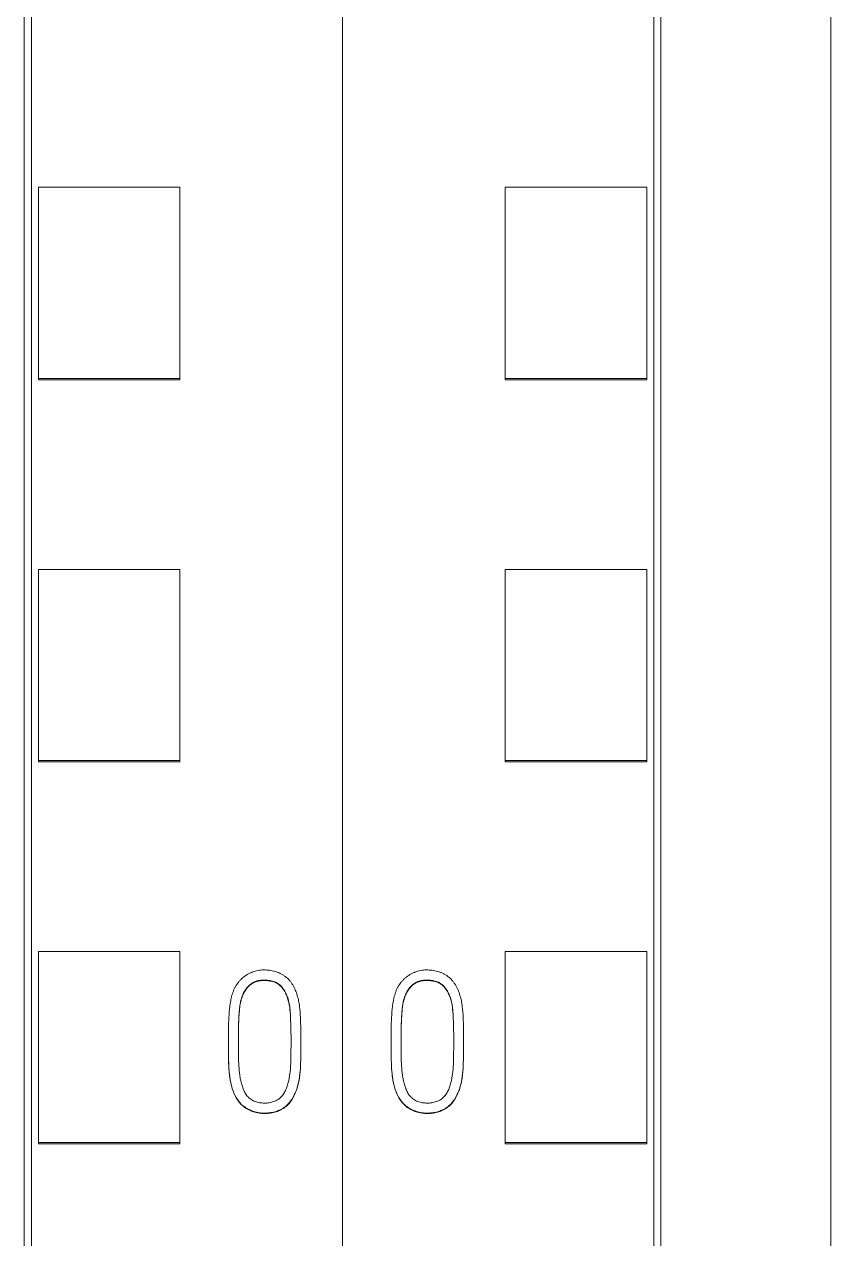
# Model space of a CAD drawing. Header units: millimetres. Extents: x 1359 to 3577, y 1336 to 3557.
# Drawn here: x 2641.47 to 2652.87, y 2979.56 to 2996.73 of the extents above; entities that cross this region are included whole.
import ezdxf

# ---------------------------------------------------------------- set-up
doc = ezdxf.new("R2010")
doc.units = ezdxf.units.MM
doc.layers.add('000-PI-Oprema', color=30, linetype='Continuous', lineweight=5)

msp = doc.modelspace()

# ---------------------------------------------------------------- linework, layer by layer
at = {"layer": '000-PI-Oprema', "color": 0, "linetype": 'ByBlock', "lineweight": 0}
for p, q in [((2645.971, 3041.237), (2645.971, 2927.819)), ((2645.971, 3041.237), (2645.971, 2927.819)), ((2641.571, 2930.141), (2641.571, 3038.956)), ((2650.371, 3038.956), (2650.371, 2930.141)), ((2641.671, 2991.727), (2641.671, 2994.429)), ((2641.671, 2994.429), (2643.671, 2994.429)), ((2643.671, 2991.727), (2643.671, 2994.429)), ((2648.271, 2991.727), (2648.271, 2994.429)), ((2650.271, 2994.429), (2648.271, 2994.429)), ((2650.271, 2991.727), (2650.271, 2994.429)), ((2641.671, 2991.727), (2643.671, 2991.727)), ((2641.671, 2991.706), (2641.671, 2991.727)), ((2641.671, 2991.706), (2643.671, 2991.706)), ((2643.671, 2991.706), (2643.671, 2991.727)), ((2648.271, 2991.706), (2648.271, 2991.727)), ((2650.271, 2991.727), (2648.271, 2991.727)), ((2650.271, 2991.706), (2648.271, 2991.706)), ((2650.271, 2991.706), (2650.271, 2991.727)), ((2641.671, 2986.325), (2641.671, 2989.027)), ((2641.671, 2989.027), (2643.671, 2989.027)), ((2643.671, 2986.325), (2643.671, 2989.027)), ((2648.271, 2986.325), (2648.271, 2989.027)), ((2650.271, 2989.027), (2648.271, 2989.027)), ((2650.271, 2986.325), (2650.271, 2989.027)), ((2641.671, 2986.306), (2641.671, 2986.325)), ((2641.671, 2986.325), (2643.671, 2986.325)), ((2641.671, 2986.306), (2643.671, 2986.306)), ((2643.671, 2986.306), (2643.671, 2986.325)), ((2648.271, 2986.306), (2648.271, 2986.325)), ((2650.271, 2986.325), (2648.271, 2986.325)), ((2650.271, 2986.306), (2648.271, 2986.306)), ((2650.271, 2986.306), (2650.271, 2986.325)), ((2641.671, 2980.924), (2641.671, 2983.625)), ((2641.671, 2983.625), (2643.671, 2983.625)), ((2643.671, 2980.924), (2643.671, 2983.625)), ((2648.271, 2980.924), (2648.271, 2983.625)), ((2650.271, 2983.625), (2648.271, 2983.625)), ((2650.271, 2980.924), (2650.271, 2983.625)), ((2644.357, 2982.364), (2644.357, 2982.358)), ((2645.38, 2982.316), (2645.38, 2982.322)), ((2646.657, 2982.364), (2646.657, 2982.358)), ((2647.68, 2982.316), (2647.68, 2982.322)), ((2641.671, 2980.906), (2641.671, 2980.924)), ((2641.671, 2980.924), (2643.671, 2980.924)), ((2641.671, 2980.906), (2643.671, 2980.906)), ((2643.671, 2980.906), (2643.671, 2980.924)), ((2648.271, 2980.906), (2648.271, 2980.924)), ((2650.271, 2980.924), (2648.271, 2980.924)), ((2650.271, 2980.906), (2648.271, 2980.906)), ((2650.271, 2980.906), (2650.271, 2980.924))]:
    msp.add_line(p, q, dxfattribs=at)
for points, knots in [([(2641.471, 2929.856), (2641.471, 2933.196), (2641.471, 2941.161), (2641.471, 2953.801), (2641.471, 2969.287), (2641.471, 2983.582), (2641.471, 2997.792), (2641.471, 3012.358), (2641.471, 3026.528), (2641.471, 3036.098), (2641.471, 3039.142)], [0, 0, 0, 0, 0.091483, 0.21812, 0.346206, 0.515858, 0.610111, 0.736264, 0.916066, 1, 1, 1, 1]), ([(2650.471, 3039.142), (2650.471, 3036.098), (2650.471, 3026.528), (2650.471, 3012.358), (2650.471, 2997.792), (2650.471, 2983.582), (2650.471, 2969.287), (2650.471, 2953.801), (2650.471, 2941.161), (2650.471, 2933.196), (2650.471, 2929.856)], [0, 0, 0, 0, 0.083934, 0.263736, 0.389889, 0.484142, 0.653794, 0.78188, 0.908517, 1, 1, 1, 1]), ([(2652.871, 3036.077), (2652.871, 3034.053), (2652.871, 3025.504), (2652.871, 3012.358), (2652.871, 2997.792), (2652.871, 2983.582), (2652.871, 2969.287), (2652.871, 2953.801), (2652.871, 2941.043), (2652.871, 2932.161), (2652.871, 2927.904), (2652.871, 2927.106)], [0, 0, 0, 0, 0.055935, 0.236292, 0.362833, 0.457376, 0.627551, 0.756032, 0.883059, 0.978086, 1, 1, 1, 1]), ([(2644.698, 2983.335), (2644.723, 2983.345), (2644.749, 2983.352), (2644.802, 2983.362), (2644.829, 2983.364), (2644.883, 2983.365), (2644.91, 2983.363), (2644.963, 2983.356), (2644.989, 2983.35), (2645.028, 2983.339), (2645.041, 2983.335), (2645.066, 2983.325), (2645.091, 2983.315), (2645.115, 2983.302), (2645.132, 2983.292), (2645.138, 2983.288), (2645.149, 2983.28), (2645.155, 2983.276), (2645.182, 2983.256), (2645.201, 2983.238), (2645.227, 2983.207), (2645.236, 2983.197), (2645.252, 2983.175), (2645.259, 2983.163), (2645.28, 2983.129), (2645.292, 2983.105), (2645.313, 2983.056), (2645.322, 2983.031), (2645.334, 2982.992), (2645.338, 2982.979), (2645.344, 2982.953), (2645.353, 2982.914), (2645.368, 2982.822), (2645.373, 2982.743), (2645.378, 2982.638), (2645.379, 2982.585), (2645.38, 2982.479), (2645.38, 2982.426), (2645.38, 2982.32), (2645.381, 2982.214), (2645.379, 2982.108), (2645.376, 2982.002), (2645.373, 2981.949), (2645.362, 2981.844), (2645.354, 2981.791), (2645.337, 2981.726), (2645.333, 2981.713), (2645.325, 2981.687), (2645.32, 2981.674), (2645.306, 2981.637), (2645.296, 2981.612), (2645.277, 2981.576), (2645.271, 2981.564), (2645.257, 2981.541), (2645.249, 2981.529), (2645.226, 2981.497), (2645.209, 2981.476), (2645.18, 2981.448), (2645.17, 2981.439), (2645.153, 2981.427), (2645.148, 2981.423), (2645.137, 2981.415), (2645.131, 2981.411), (2645.102, 2981.394), (2645.078, 2981.382), (2645.04, 2981.367), (2645.027, 2981.363), (2645.001, 2981.356), (2644.988, 2981.353), (2644.948, 2981.345), (2644.921, 2981.342), (2644.881, 2981.34), (2644.867, 2981.34), (2644.84, 2981.341), (2644.826, 2981.342), (2644.786, 2981.347), (2644.76, 2981.352), (2644.721, 2981.362), (2644.708, 2981.366), (2644.682, 2981.375), (2644.67, 2981.38), (2644.633, 2981.397), (2644.609, 2981.411), (2644.577, 2981.435), (2644.566, 2981.443), (2644.546, 2981.462), (2644.536, 2981.471), (2644.509, 2981.501), (2644.492, 2981.523), (2644.47, 2981.557), (2644.463, 2981.569), (2644.45, 2981.592), (2644.444, 2981.604), (2644.428, 2981.641), (2644.418, 2981.666), (2644.406, 2981.705), (2644.403, 2981.718), (2644.396, 2981.744), (2644.393, 2981.757), (2644.385, 2981.797), (2644.38, 2981.824), (2644.362, 2981.956), (2644.359, 2982.063), (2644.357, 2982.224), (2644.357, 2982.278), (2644.356, 2982.385), (2644.357, 2982.438), (2644.358, 2982.545), (2644.359, 2982.599), (2644.364, 2982.705), (2644.367, 2982.759), (2644.378, 2982.865), (2644.385, 2982.917), (2644.403, 2982.996), (2644.411, 2983.022), (2644.424, 2983.06), (2644.429, 2983.073), (2644.441, 2983.099), (2644.447, 2983.111), (2644.466, 2983.147), (2644.482, 2983.17), (2644.508, 2983.202), (2644.517, 2983.212), (2644.536, 2983.232), (2644.546, 2983.242), (2644.577, 2983.269), (2644.599, 2983.285), (2644.635, 2983.306), (2644.647, 2983.313), (2644.666, 2983.322), (2644.675, 2983.326), (2644.686, 2983.331), (2644.691, 2983.333), (2644.694, 2983.334), (2644.696, 2983.335), (2644.698, 2983.335)], [0, 0, 0, 0, 0.015625, 0.015625, 0.03125, 0.03125, 0.046875, 0.046875, 0.0625, 0.0625, 0.070312, 0.070312, 0.078125, 0.085937, 0.085937, 0.089844, 0.089844, 0.09375, 0.09375, 0.109375, 0.109375, 0.117187, 0.117187, 0.125, 0.125, 0.140625, 0.140625, 0.15625, 0.15625, 0.164062, 0.164062, 0.171875, 0.1875, 0.21875, 0.21875, 0.25, 0.25, 0.28125, 0.28125, 0.3125, 0.34375, 0.34375, 0.375, 0.375, 0.40625, 0.40625, 0.414062, 0.414062, 0.421875, 0.421875, 0.4375, 0.4375, 0.445312, 0.445312, 0.453125, 0.453125, 0.46875, 0.46875, 0.476562, 0.476562, 0.480469, 0.480469, 0.484375, 0.484375, 0.5, 0.5, 0.507812, 0.507812, 0.515625, 0.515625, 0.53125, 0.53125, 0.539062, 0.539062, 0.546875, 0.546875, 0.5625, 0.5625, 0.570312, 0.570312, 0.578125, 0.578125, 0.59375, 0.59375, 0.601562, 0.601562, 0.609375, 0.609375, 0.625, 0.625, 0.632812, 0.632812, 0.640625, 0.640625, 0.65625, 0.65625, 0.664062, 0.664062, 0.671875, 0.671875, 0.6875, 0.6875, 0.75, 0.75, 0.78125, 0.78125, 0.8125, 0.8125, 0.84375, 0.84375, 0.875, 0.875, 0.90625, 0.90625, 0.921875, 0.921875, 0.929687, 0.929687, 0.9375, 0.9375, 0.953125, 0.953125, 0.960937, 0.960937, 0.96875, 0.96875, 0.984375, 0.984375, 0.992187, 0.992187, 0.996094, 0.998047, 0.999023, 0.999023, 1, 1, 1, 1]), ([(2646.998, 2983.335), (2647.023, 2983.345), (2647.049, 2983.352), (2647.102, 2983.362), (2647.129, 2983.364), (2647.183, 2983.365), (2647.21, 2983.363), (2647.263, 2983.356), (2647.289, 2983.35), (2647.328, 2983.339), (2647.341, 2983.335), (2647.366, 2983.325), (2647.391, 2983.315), (2647.415, 2983.302), (2647.432, 2983.292), (2647.438, 2983.288), (2647.449, 2983.28), (2647.455, 2983.276), (2647.482, 2983.256), (2647.501, 2983.238), (2647.527, 2983.207), (2647.536, 2983.197), (2647.552, 2983.175), (2647.559, 2983.163), (2647.58, 2983.129), (2647.592, 2983.105), (2647.613, 2983.056), (2647.622, 2983.031), (2647.634, 2982.992), (2647.638, 2982.979), (2647.644, 2982.953), (2647.653, 2982.914), (2647.668, 2982.822), (2647.673, 2982.743), (2647.678, 2982.638), (2647.679, 2982.585), (2647.68, 2982.479), (2647.68, 2982.426), (2647.68, 2982.32), (2647.681, 2982.214), (2647.679, 2982.108), (2647.676, 2982.002), (2647.673, 2981.949), (2647.662, 2981.844), (2647.654, 2981.791), (2647.637, 2981.726), (2647.633, 2981.713), (2647.625, 2981.687), (2647.62, 2981.674), (2647.606, 2981.637), (2647.596, 2981.612), (2647.577, 2981.576), (2647.571, 2981.564), (2647.557, 2981.541), (2647.549, 2981.529), (2647.526, 2981.497), (2647.509, 2981.476), (2647.48, 2981.448), (2647.47, 2981.439), (2647.453, 2981.427), (2647.448, 2981.423), (2647.437, 2981.415), (2647.431, 2981.411), (2647.402, 2981.394), (2647.378, 2981.382), (2647.34, 2981.367), (2647.327, 2981.363), (2647.301, 2981.356), (2647.288, 2981.353), (2647.248, 2981.345), (2647.221, 2981.342), (2647.181, 2981.34), (2647.167, 2981.34), (2647.14, 2981.341), (2647.126, 2981.342), (2647.086, 2981.347), (2647.06, 2981.352), (2647.021, 2981.362), (2647.008, 2981.366), (2646.982, 2981.375), (2646.97, 2981.38), (2646.933, 2981.397), (2646.909, 2981.411), (2646.877, 2981.435), (2646.866, 2981.443), (2646.846, 2981.462), (2646.836, 2981.471), (2646.809, 2981.501), (2646.792, 2981.523), (2646.77, 2981.557), (2646.763, 2981.569), (2646.75, 2981.592), (2646.744, 2981.604), (2646.728, 2981.641), (2646.718, 2981.666), (2646.706, 2981.705), (2646.703, 2981.718), (2646.696, 2981.744), (2646.693, 2981.757), (2646.685, 2981.797), (2646.68, 2981.824), (2646.662, 2981.956), (2646.659, 2982.063), (2646.657, 2982.224), (2646.657, 2982.278), (2646.656, 2982.385), (2646.657, 2982.438), (2646.658, 2982.545), (2646.659, 2982.599), (2646.664, 2982.705), (2646.667, 2982.759), (2646.678, 2982.865), (2646.685, 2982.917), (2646.703, 2982.996), (2646.711, 2983.022), (2646.724, 2983.06), (2646.729, 2983.073), (2646.741, 2983.099), (2646.747, 2983.111), (2646.766, 2983.147), (2646.782, 2983.17), (2646.808, 2983.202), (2646.817, 2983.212), (2646.836, 2983.232), (2646.846, 2983.242), (2646.877, 2983.269), (2646.899, 2983.285), (2646.935, 2983.306), (2646.947, 2983.313), (2646.966, 2983.322), (2646.975, 2983.326), (2646.986, 2983.331), (2646.991, 2983.333), (2646.994, 2983.334), (2646.996, 2983.335), (2646.998, 2983.335)], [0, 0, 0, 0, 0.015625, 0.015625, 0.03125, 0.03125, 0.046875, 0.046875, 0.0625, 0.0625, 0.070313, 0.070313, 0.078125, 0.085938, 0.085938, 0.089844, 0.089844, 0.09375, 0.09375, 0.109375, 0.109375, 0.117188, 0.117188, 0.125, 0.125, 0.140625, 0.140625, 0.15625, 0.15625, 0.164063, 0.164063, 0.171875, 0.1875, 0.21875, 0.21875, 0.25, 0.25, 0.28125, 0.28125, 0.3125, 0.34375, 0.34375, 0.375, 0.375, 0.40625, 0.40625, 0.414063, 0.414063, 0.421875, 0.421875, 0.4375, 0.4375, 0.445313, 0.445313, 0.453125, 0.453125, 0.46875, 0.46875, 0.476563, 0.476563, 0.480469, 0.480469, 0.484375, 0.484375, 0.5, 0.5, 0.507813, 0.507813, 0.515625, 0.515625, 0.53125, 0.53125, 0.539063, 0.539063, 0.546875, 0.546875, 0.5625, 0.5625, 0.570313, 0.570313, 0.578125, 0.578125, 0.59375, 0.59375, 0.601563, 0.601563, 0.609375, 0.609375, 0.625, 0.625, 0.632813, 0.632813, 0.640625, 0.640625, 0.65625, 0.65625, 0.664063, 0.664063, 0.671875, 0.671875, 0.6875, 0.6875, 0.75, 0.75, 0.78125, 0.78125, 0.8125, 0.8125, 0.84375, 0.84375, 0.875, 0.875, 0.90625, 0.90625, 0.921875, 0.921875, 0.929688, 0.929688, 0.9375, 0.9375, 0.953125, 0.953125, 0.960938, 0.960938, 0.96875, 0.96875, 0.984375, 0.984375, 0.992188, 0.992188, 0.996094, 0.998047, 0.999023, 0.999023, 1, 1, 1, 1]), ([(2645.041, 2983.183), (2645.061, 2983.172), (2645.078, 2983.158), (2645.11, 2983.127), (2645.124, 2983.109), (2645.15, 2983.072), (2645.16, 2983.053), (2645.18, 2983.012), (2645.188, 2982.991), (2645.209, 2982.928), (2645.218, 2982.884), (2645.227, 2982.818), (2645.229, 2982.796), (2645.232, 2982.751), (2645.233, 2982.729), (2645.238, 2982.617), (2645.241, 2982.528), (2645.243, 2982.349), (2645.242, 2982.26), (2645.24, 2982.125), (2645.239, 2982.058), (2645.235, 2981.991), (2645.232, 2981.947), (2645.23, 2981.925), (2645.221, 2981.858), (2645.213, 2981.814), (2645.197, 2981.75), (2645.19, 2981.728), (2645.179, 2981.697), (2645.175, 2981.686), (2645.166, 2981.666), (2645.156, 2981.645), (2645.145, 2981.626), (2645.133, 2981.607), (2645.127, 2981.598), (2645.106, 2981.571), (2645.09, 2981.556), (2645.063, 2981.535), (2645.053, 2981.529), (2645.034, 2981.518), (2645.023, 2981.513), (2645.003, 2981.505), (2644.992, 2981.501), (2644.971, 2981.494), (2644.96, 2981.492), (2644.927, 2981.485), (2644.905, 2981.482), (2644.871, 2981.481), (2644.86, 2981.482), (2644.837, 2981.483), (2644.826, 2981.484), (2644.793, 2981.488), (2644.771, 2981.493), (2644.739, 2981.503), (2644.728, 2981.507), (2644.708, 2981.516), (2644.688, 2981.527), (2644.669, 2981.539), (2644.656, 2981.55), (2644.652, 2981.553), (2644.643, 2981.561), (2644.639, 2981.565), (2644.628, 2981.577), (2644.62, 2981.585), (2644.607, 2981.603), (2644.601, 2981.613), (2644.584, 2981.642), (2644.574, 2981.662), (2644.558, 2981.704), (2644.551, 2981.725), (2644.541, 2981.757), (2644.538, 2981.768), (2644.533, 2981.79), (2644.526, 2981.822), (2644.52, 2981.855), (2644.511, 2981.921), (2644.507, 2981.965), (2644.499, 2982.096), (2644.498, 2982.185), (2644.498, 2982.317), (2644.498, 2982.361), (2644.499, 2982.449), (2644.499, 2982.582), (2644.504, 2982.714), (2644.515, 2982.824), (2644.517, 2982.846), (2644.524, 2982.889), (2644.528, 2982.911), (2644.536, 2982.943), (2644.539, 2982.954), (2644.545, 2982.975), (2644.549, 2982.985), (2644.56, 2983.016), (2644.569, 2983.036), (2644.586, 2983.065), (2644.591, 2983.074), (2644.604, 2983.092), (2644.61, 2983.101), (2644.632, 2983.127), (2644.647, 2983.143), (2644.672, 2983.164), (2644.681, 2983.17), (2644.7, 2983.182), (2644.71, 2983.188), (2644.739, 2983.202), (2644.76, 2983.209), (2644.804, 2983.218), (2644.826, 2983.22), (2644.87, 2983.221), (2644.892, 2983.22), (2644.936, 2983.216), (2644.957, 2983.212), (2644.989, 2983.204), (2645, 2983.201), (2645.015, 2983.195), (2645.021, 2983.193), (2645.028, 2983.189), (2645.031, 2983.188), (2645.036, 2983.185), (2645.038, 2983.184), (2645.041, 2983.183)], [0, 0, 0, 0, 0.015625, 0.015625, 0.03125, 0.03125, 0.046875, 0.046875, 0.0625, 0.0625, 0.09375, 0.09375, 0.109375, 0.109375, 0.125, 0.125, 0.1875, 0.1875, 0.25, 0.25, 0.28125, 0.296875, 0.296875, 0.3125, 0.3125, 0.34375, 0.34375, 0.359375, 0.359375, 0.367187, 0.367187, 0.375, 0.382812, 0.382812, 0.390625, 0.390625, 0.40625, 0.40625, 0.414062, 0.414062, 0.421875, 0.421875, 0.429687, 0.429687, 0.4375, 0.4375, 0.453125, 0.453125, 0.460937, 0.460937, 0.46875, 0.46875, 0.484375, 0.484375, 0.492187, 0.492187, 0.5, 0.507812, 0.507812, 0.511719, 0.511719, 0.515625, 0.515625, 0.523437, 0.523437, 0.53125, 0.53125, 0.546875, 0.546875, 0.5625, 0.5625, 0.570312, 0.570312, 0.578125, 0.59375, 0.59375, 0.625, 0.625, 0.6875, 0.6875, 0.71875, 0.71875, 0.75, 0.8125, 0.8125, 0.828125, 0.828125, 0.84375, 0.84375, 0.851562, 0.851562, 0.859375, 0.859375, 0.875, 0.875, 0.882812, 0.882812, 0.890625, 0.890625, 0.90625, 0.90625, 0.914062, 0.914062, 0.921875, 0.921875, 0.9375, 0.9375, 0.953125, 0.953125, 0.96875, 0.96875, 0.984375, 0.984375, 0.992188, 0.992188, 0.996094, 0.996094, 0.998047, 0.998047, 1, 1, 1, 1]), ([(2645.041, 2983.176), (2645.021, 2983.187), (2645, 2983.195), (2644.968, 2983.203), (2644.957, 2983.206), (2644.935, 2983.209), (2644.923, 2983.211), (2644.89, 2983.214), (2644.868, 2983.215), (2644.823, 2983.214), (2644.801, 2983.211), (2644.768, 2983.204), (2644.757, 2983.201), (2644.736, 2983.194), (2644.726, 2983.19), (2644.706, 2983.18), (2644.696, 2983.174), (2644.677, 2983.161), (2644.668, 2983.154), (2644.651, 2983.14), (2644.643, 2983.132), (2644.628, 2983.116), (2644.62, 2983.107), (2644.599, 2983.08), (2644.587, 2983.062), (2644.571, 2983.032), (2644.566, 2983.022), (2644.557, 2983.002), (2644.553, 2982.991), (2644.542, 2982.959), (2644.536, 2982.938), (2644.521, 2982.873), (2644.516, 2982.829), (2644.507, 2982.74), (2644.505, 2982.696), (2644.501, 2982.606), (2644.5, 2982.562), (2644.499, 2982.473), (2644.499, 2982.428), (2644.498, 2982.345), (2644.498, 2982.307), (2644.498, 2982.268)], [0, 0, 0, 0, 0.050692, 0.050692, 0.076038, 0.076038, 0.101384, 0.101384, 0.152076, 0.152076, 0.202768, 0.202768, 0.228114, 0.228114, 0.25346, 0.25346, 0.278806, 0.278806, 0.304152, 0.304152, 0.329498, 0.329498, 0.354844, 0.354844, 0.405536, 0.405536, 0.430882, 0.430882, 0.456228, 0.456228, 0.506919, 0.506919, 0.608303, 0.608303, 0.709687, 0.709687, 0.811071, 0.811071, 0.912455, 0.912455, 1, 1, 1, 1]), ([(2645.242, 2982.364), (2645.242, 2982.39), (2645.242, 2982.416), (2645.241, 2982.53), (2645.238, 2982.618), (2645.232, 2982.751), (2645.229, 2982.795), (2645.217, 2982.882), (2645.208, 2982.924), (2645.191, 2982.977), (2645.187, 2982.987), (2645.179, 2983.008), (2645.174, 2983.018), (2645.16, 2983.048), (2645.149, 2983.067), (2645.13, 2983.095), (2645.123, 2983.104), (2645.109, 2983.121), (2645.094, 2983.137), (2645.077, 2983.152), (2645.064, 2983.162), (2645.06, 2983.165), (2645.05, 2983.171), (2645.046, 2983.174), (2645.041, 2983.176)], [0, 0, 0, 0, 0.088977, 0.088977, 0.392651, 0.392651, 0.544488, 0.544488, 0.696326, 0.696326, 0.734285, 0.734285, 0.772244, 0.772244, 0.848163, 0.848163, 0.886122, 0.886122, 0.924081, 0.962041, 0.962041, 0.98102, 0.98102, 1, 1, 1, 1]), ([(2647.341, 2983.183), (2647.361, 2983.172), (2647.378, 2983.158), (2647.41, 2983.127), (2647.424, 2983.109), (2647.45, 2983.072), (2647.46, 2983.053), (2647.48, 2983.012), (2647.488, 2982.991), (2647.509, 2982.928), (2647.518, 2982.884), (2647.527, 2982.818), (2647.529, 2982.796), (2647.532, 2982.751), (2647.533, 2982.729), (2647.538, 2982.617), (2647.541, 2982.528), (2647.543, 2982.349), (2647.542, 2982.26), (2647.54, 2982.125), (2647.539, 2982.058), (2647.535, 2981.991), (2647.532, 2981.947), (2647.53, 2981.925), (2647.521, 2981.858), (2647.513, 2981.814), (2647.497, 2981.75), (2647.49, 2981.728), (2647.479, 2981.697), (2647.475, 2981.686), (2647.466, 2981.666), (2647.456, 2981.645), (2647.445, 2981.626), (2647.433, 2981.607), (2647.427, 2981.598), (2647.406, 2981.571), (2647.39, 2981.556), (2647.363, 2981.535), (2647.353, 2981.529), (2647.334, 2981.518), (2647.323, 2981.513), (2647.303, 2981.505), (2647.292, 2981.501), (2647.271, 2981.494), (2647.26, 2981.492), (2647.227, 2981.485), (2647.205, 2981.482), (2647.171, 2981.481), (2647.16, 2981.482), (2647.137, 2981.483), (2647.126, 2981.484), (2647.093, 2981.488), (2647.071, 2981.493), (2647.039, 2981.503), (2647.028, 2981.507), (2647.008, 2981.516), (2646.988, 2981.527), (2646.969, 2981.539), (2646.956, 2981.55), (2646.952, 2981.553), (2646.943, 2981.561), (2646.939, 2981.565), (2646.928, 2981.577), (2646.92, 2981.585), (2646.907, 2981.603), (2646.901, 2981.613), (2646.884, 2981.642), (2646.874, 2981.662), (2646.858, 2981.704), (2646.851, 2981.725), (2646.841, 2981.757), (2646.838, 2981.768), (2646.833, 2981.79), (2646.826, 2981.822), (2646.82, 2981.855), (2646.811, 2981.921), (2646.807, 2981.965), (2646.799, 2982.096), (2646.798, 2982.185), (2646.798, 2982.317), (2646.798, 2982.361), (2646.799, 2982.449), (2646.799, 2982.582), (2646.804, 2982.714), (2646.815, 2982.824), (2646.817, 2982.846), (2646.824, 2982.889), (2646.828, 2982.911), (2646.836, 2982.943), (2646.839, 2982.954), (2646.845, 2982.975), (2646.849, 2982.985), (2646.86, 2983.016), (2646.869, 2983.036), (2646.886, 2983.065), (2646.891, 2983.074), (2646.904, 2983.092), (2646.91, 2983.101), (2646.932, 2983.127), (2646.947, 2983.143), (2646.972, 2983.164), (2646.981, 2983.17), (2647, 2983.182), (2647.01, 2983.188), (2647.039, 2983.202), (2647.06, 2983.209), (2647.104, 2983.218), (2647.126, 2983.22), (2647.17, 2983.221), (2647.192, 2983.22), (2647.236, 2983.216), (2647.257, 2983.212), (2647.289, 2983.204), (2647.3, 2983.201), (2647.315, 2983.195), (2647.321, 2983.193), (2647.328, 2983.189), (2647.331, 2983.188), (2647.336, 2983.185), (2647.338, 2983.184), (2647.341, 2983.183)], [0, 0, 0, 0, 0.015625, 0.015625, 0.03125, 0.03125, 0.046875, 0.046875, 0.0625, 0.0625, 0.09375, 0.09375, 0.109375, 0.109375, 0.125, 0.125, 0.1875, 0.1875, 0.25, 0.25, 0.28125, 0.296875, 0.296875, 0.3125, 0.3125, 0.34375, 0.34375, 0.359375, 0.359375, 0.367188, 0.367188, 0.375, 0.382813, 0.382813, 0.390625, 0.390625, 0.40625, 0.40625, 0.414063, 0.414063, 0.421875, 0.421875, 0.429688, 0.429688, 0.4375, 0.4375, 0.453125, 0.453125, 0.460938, 0.460938, 0.46875, 0.46875, 0.484375, 0.484375, 0.492188, 0.492188, 0.5, 0.507813, 0.507813, 0.511719, 0.511719, 0.515625, 0.515625, 0.523438, 0.523438, 0.53125, 0.53125, 0.546875, 0.546875, 0.5625, 0.5625, 0.570313, 0.570313, 0.578125, 0.59375, 0.59375, 0.625, 0.625, 0.6875, 0.6875, 0.71875, 0.71875, 0.75, 0.8125, 0.8125, 0.828125, 0.828125, 0.84375, 0.84375, 0.851563, 0.851563, 0.859375, 0.859375, 0.875, 0.875, 0.882813, 0.882813, 0.890625, 0.890625, 0.90625, 0.90625, 0.914063, 0.914063, 0.921875, 0.921875, 0.9375, 0.9375, 0.953125, 0.953125, 0.96875, 0.96875, 0.984375, 0.984375, 0.992187, 0.992187, 0.996094, 0.996094, 0.998047, 0.998047, 1, 1, 1, 1]), ([(2647.341, 2983.176), (2647.321, 2983.187), (2647.3, 2983.195), (2647.268, 2983.203), (2647.257, 2983.206), (2647.235, 2983.209), (2647.223, 2983.211), (2647.19, 2983.214), (2647.168, 2983.215), (2647.123, 2983.214), (2647.101, 2983.211), (2647.068, 2983.204), (2647.057, 2983.201), (2647.036, 2983.194), (2647.026, 2983.19), (2647.006, 2983.18), (2646.996, 2983.174), (2646.977, 2983.161), (2646.968, 2983.154), (2646.951, 2983.14), (2646.943, 2983.132), (2646.928, 2983.116), (2646.92, 2983.107), (2646.899, 2983.08), (2646.887, 2983.062), (2646.871, 2983.032), (2646.866, 2983.022), (2646.857, 2983.002), (2646.853, 2982.991), (2646.842, 2982.959), (2646.836, 2982.938), (2646.821, 2982.873), (2646.816, 2982.829), (2646.807, 2982.74), (2646.805, 2982.696), (2646.801, 2982.606), (2646.8, 2982.562), (2646.799, 2982.473), (2646.799, 2982.428), (2646.798, 2982.345), (2646.798, 2982.307), (2646.798, 2982.268)], [0, 0, 0, 0, 0.050692, 0.050692, 0.076038, 0.076038, 0.101384, 0.101384, 0.152076, 0.152076, 0.202768, 0.202768, 0.228114, 0.228114, 0.25346, 0.25346, 0.278806, 0.278806, 0.304152, 0.304152, 0.329498, 0.329498, 0.354844, 0.354844, 0.405536, 0.405536, 0.430882, 0.430882, 0.456228, 0.456228, 0.506919, 0.506919, 0.608303, 0.608303, 0.709687, 0.709687, 0.811071, 0.811071, 0.912455, 0.912455, 1, 1, 1, 1]), ([(2647.542, 2982.364), (2647.542, 2982.39), (2647.542, 2982.416), (2647.541, 2982.53), (2647.538, 2982.618), (2647.532, 2982.751), (2647.529, 2982.795), (2647.517, 2982.882), (2647.508, 2982.924), (2647.491, 2982.977), (2647.487, 2982.987), (2647.479, 2983.008), (2647.474, 2983.018), (2647.46, 2983.048), (2647.449, 2983.067), (2647.43, 2983.095), (2647.423, 2983.104), (2647.409, 2983.121), (2647.394, 2983.137), (2647.377, 2983.152), (2647.364, 2983.162), (2647.36, 2983.165), (2647.35, 2983.171), (2647.346, 2983.174), (2647.341, 2983.176)], [0, 0, 0, 0, 0.088977, 0.088977, 0.392651, 0.392651, 0.544488, 0.544488, 0.696326, 0.696326, 0.734285, 0.734285, 0.772244, 0.772244, 0.848163, 0.848163, 0.886122, 0.886122, 0.924081, 0.962041, 0.962041, 0.98102, 0.98102, 1, 1, 1, 1]), ([(2644.357, 2982.358), (2644.357, 2982.294), (2644.357, 2982.23), (2644.359, 2982.113), (2644.36, 2982.059), (2644.364, 2981.979), (2644.365, 2981.952), (2644.37, 2981.898), (2644.373, 2981.871), (2644.384, 2981.791), (2644.394, 2981.738), (2644.414, 2981.674), (2644.418, 2981.661), (2644.428, 2981.636), (2644.433, 2981.623), (2644.45, 2981.587), (2644.462, 2981.563), (2644.484, 2981.529), (2644.492, 2981.518), (2644.508, 2981.497), (2644.516, 2981.486), (2644.544, 2981.456), (2644.563, 2981.438), (2644.596, 2981.414), (2644.607, 2981.407), (2644.631, 2981.393), (2644.643, 2981.387), (2644.679, 2981.369), (2644.705, 2981.36), (2644.744, 2981.349), (2644.757, 2981.346), (2644.784, 2981.341), (2644.797, 2981.339), (2644.837, 2981.335), (2644.864, 2981.334), (2644.905, 2981.335), (2644.918, 2981.336), (2644.945, 2981.339), (2644.958, 2981.341), (2644.998, 2981.348), (2645.024, 2981.355), (2645.062, 2981.369), (2645.074, 2981.375), (2645.099, 2981.386), (2645.111, 2981.393), (2645.145, 2981.414), (2645.167, 2981.43), (2645.206, 2981.467), (2645.224, 2981.488), (2645.248, 2981.521), (2645.255, 2981.532), (2645.269, 2981.555), (2645.276, 2981.567), (2645.294, 2981.603), (2645.305, 2981.628), (2645.324, 2981.678), (2645.332, 2981.703), (2645.346, 2981.756), (2645.352, 2981.782), (2645.361, 2981.835), (2645.372, 2981.915), (2645.376, 2981.995), (2645.379, 2982.101), (2645.38, 2982.191), (2645.38, 2982.28), (2645.38, 2982.316)], [0, 0, 0, 0, 0.074801, 0.074801, 0.137845, 0.137845, 0.169367, 0.169367, 0.200889, 0.200889, 0.263933, 0.263933, 0.279694, 0.279694, 0.295455, 0.295455, 0.326976, 0.326976, 0.342737, 0.342737, 0.358498, 0.358498, 0.39002, 0.39002, 0.405781, 0.405781, 0.421542, 0.421542, 0.453064, 0.453064, 0.468825, 0.468825, 0.484586, 0.484586, 0.516108, 0.516108, 0.531869, 0.531869, 0.54763, 0.54763, 0.579151, 0.579151, 0.594912, 0.594912, 0.610673, 0.610673, 0.642195, 0.642195, 0.673717, 0.673717, 0.689478, 0.689478, 0.705239, 0.705239, 0.736761, 0.736761, 0.768283, 0.768283, 0.799805, 0.799805, 0.831326, 0.89437, 0.89437, 0.957414, 1, 1, 1, 1]), ([(2646.657, 2982.358), (2646.657, 2982.294), (2646.657, 2982.23), (2646.659, 2982.113), (2646.66, 2982.059), (2646.664, 2981.979), (2646.665, 2981.952), (2646.67, 2981.898), (2646.673, 2981.871), (2646.684, 2981.791), (2646.694, 2981.738), (2646.714, 2981.674), (2646.718, 2981.661), (2646.728, 2981.636), (2646.733, 2981.623), (2646.75, 2981.587), (2646.762, 2981.563), (2646.784, 2981.529), (2646.792, 2981.518), (2646.808, 2981.497), (2646.816, 2981.486), (2646.844, 2981.456), (2646.863, 2981.438), (2646.896, 2981.414), (2646.907, 2981.407), (2646.931, 2981.393), (2646.943, 2981.387), (2646.979, 2981.369), (2647.005, 2981.36), (2647.044, 2981.349), (2647.057, 2981.346), (2647.084, 2981.341), (2647.097, 2981.339), (2647.137, 2981.335), (2647.164, 2981.334), (2647.205, 2981.335), (2647.218, 2981.336), (2647.245, 2981.339), (2647.258, 2981.341), (2647.298, 2981.348), (2647.324, 2981.355), (2647.362, 2981.369), (2647.374, 2981.375), (2647.399, 2981.386), (2647.411, 2981.393), (2647.445, 2981.414), (2647.467, 2981.43), (2647.506, 2981.467), (2647.524, 2981.488), (2647.548, 2981.521), (2647.555, 2981.532), (2647.569, 2981.555), (2647.576, 2981.567), (2647.594, 2981.603), (2647.605, 2981.628), (2647.624, 2981.678), (2647.632, 2981.703), (2647.646, 2981.756), (2647.652, 2981.782), (2647.661, 2981.835), (2647.672, 2981.915), (2647.676, 2981.995), (2647.679, 2982.101), (2647.68, 2982.191), (2647.68, 2982.28), (2647.68, 2982.316)], [0, 0, 0, 0, 0.074801, 0.074801, 0.137845, 0.137845, 0.169367, 0.169367, 0.200889, 0.200889, 0.263933, 0.263933, 0.279694, 0.279694, 0.295455, 0.295455, 0.326976, 0.326976, 0.342737, 0.342737, 0.358498, 0.358498, 0.39002, 0.39002, 0.405781, 0.405781, 0.421542, 0.421542, 0.453064, 0.453064, 0.468825, 0.468825, 0.484586, 0.484586, 0.516108, 0.516108, 0.531869, 0.531869, 0.54763, 0.54763, 0.579151, 0.579151, 0.594912, 0.594912, 0.610673, 0.610673, 0.642195, 0.642195, 0.673717, 0.673717, 0.689478, 0.689478, 0.705239, 0.705239, 0.736761, 0.736761, 0.768283, 0.768283, 0.799805, 0.799805, 0.831326, 0.89437, 0.89437, 0.957414, 1, 1, 1, 1])]:
    msp.add_open_spline(points, degree=3, knots=knots, dxfattribs=at)

doc.saveas('drawing.dxf')
